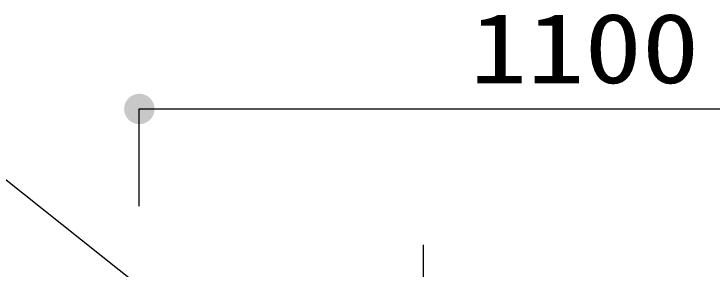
# Model space of a CAD drawing. Units: millimetres, scale not verified. Extents: x -24028 to 8910, y -6308 to 6308.
# Drawn here: x 829 to 1690, y 5179 to 5494 of the extents above; entities that cross this region are included whole.
import ezdxf
from ezdxf.enums import TextEntityAlignment as Align

# ---------------------------------------------------------------- set-up
doc = ezdxf.new("R2010")
doc.units = ezdxf.units.MM
doc.header["$LTSCALE"] = 30
doc.linetypes.add('CHAIN1', pattern=[8, 5, -1, 1, -1])
for name, color, linetype, lineweight in [('0-3_製作', 3, 'Continuous', 25), ('0-6_07', 3, 'Continuous', 25), ('0-E_00クル-フ-6寸法', 132, 'Continuous', 25)]:
    doc.layers.add(name, color=color, linetype=linetype, lineweight=lineweight)
doc.styles.add('ＭＳ ゴシック', font='')
doc.styles.get('ＭＳ ゴシック').set_extended_font_data('MS Gothic')

msp = doc.modelspace()

# ---------------------------------------------------------------- linework, layer by layer
at = {"layer": '0-3_製作', "color": 4}
msp.add_line((1019.07, 5130.3), (817.88, 5290.41), dxfattribs=at)
at = {"layer": '0-6_07', "linetype": 'CHAIN1'}
msp.add_line((1334.07, 5208.92), (1334.07, 4650.37), dxfattribs=at)
at = {"layer": '0-E_00クル-フ-6寸法', "color": 4}
for p, q in [((984.07, 5256.96), (984.07, 5376.96)), ((984.07, 5376.96), (2084.07, 5376.96))]:
    msp.add_line(p, q, dxfattribs=at)
at = {"layer": '0-E_00クル-フ-6寸法'}
for points in [[(984.07, 5376.96), (970.4, 5389.8), (972.12, 5391.41)], [(984.07, 5376.96), (972.12, 5391.41), (974.02, 5392.8)], [(984.07, 5376.96), (974.02, 5392.8), (976.09, 5393.93)], [(984.07, 5376.96), (976.09, 5393.93), (978.28, 5394.8)], [(984.07, 5376.96), (978.28, 5394.8), (980.56, 5395.38)], [(984.07, 5376.96), (980.56, 5395.38), (982.89, 5395.68)], [(984.07, 5376.96), (982.89, 5395.68), (985.25, 5395.68)], [(984.07, 5376.96), (985.25, 5395.68), (987.58, 5395.38)], [(984.07, 5376.96), (987.58, 5395.38), (989.86, 5394.8)], [(984.07, 5376.96), (989.86, 5394.8), (992.05, 5393.93)], [(984.07, 5376.96), (992.05, 5393.93), (994.12, 5392.8)], [(984.07, 5376.96), (994.12, 5392.8), (996.02, 5391.41)], [(984.07, 5376.96), (996.02, 5391.41), (997.74, 5389.8)], [(984.07, 5376.96), (965.47, 5379.31), (965.91, 5381.63)], [(984.07, 5376.96), (965.91, 5381.63), (966.64, 5383.87)], [(984.07, 5376.96), (966.64, 5383.87), (967.64, 5386)], [(984.07, 5376.96), (967.64, 5386), (968.9, 5387.99)], [(984.07, 5376.96), (968.9, 5387.99), (970.4, 5389.8)], [(984.07, 5376.96), (997.74, 5389.8), (999.24, 5387.99)], [(984.07, 5376.96), (999.24, 5387.99), (1000.5, 5386)], [(984.07, 5376.96), (1000.5, 5386), (1001.5, 5383.87)], [(984.07, 5376.96), (1001.5, 5383.87), (1002.23, 5381.63)], [(984.07, 5376.96), (1002.23, 5381.63), (1002.67, 5379.31)], [(984.07, 5376.96), (965.32, 5376.96), (965.47, 5379.31)], [(984.07, 5376.96), (965.47, 5374.61), (965.32, 5376.96)], [(984.07, 5376.96), (965.91, 5372.3), (965.47, 5374.61)], [(984.07, 5376.96), (966.64, 5370.06), (965.91, 5372.3)], [(984.07, 5376.96), (967.64, 5367.93), (966.64, 5370.06)], [(984.07, 5376.96), (968.9, 5365.94), (967.64, 5367.93)], [(984.07, 5376.96), (970.4, 5364.13), (968.9, 5365.94)], [(984.07, 5376.96), (972.12, 5362.52), (970.4, 5364.13)], [(984.07, 5376.96), (974.02, 5361.13), (972.12, 5362.52)], [(984.07, 5376.96), (976.09, 5360), (974.02, 5361.13)], [(984.07, 5376.96), (978.28, 5359.13), (976.09, 5360)], [(984.07, 5376.96), (980.56, 5358.55), (978.28, 5359.13)], [(984.07, 5376.96), (982.89, 5358.25), (980.56, 5358.55)], [(984.07, 5376.96), (985.25, 5358.25), (982.89, 5358.25)], [(984.07, 5376.96), (1002.67, 5379.31), (1002.82, 5376.96)], [(984.07, 5376.96), (987.58, 5358.55), (985.25, 5358.25)], [(984.07, 5376.96), (989.86, 5359.13), (987.58, 5358.55)], [(984.07, 5376.96), (992.05, 5360), (989.86, 5359.13)], [(984.07, 5376.96), (994.12, 5361.13), (992.05, 5360)], [(984.07, 5376.96), (996.02, 5362.52), (994.12, 5361.13)], [(984.07, 5376.96), (997.74, 5364.13), (996.02, 5362.52)], [(984.07, 5376.96), (999.24, 5365.94), (997.74, 5364.13)], [(984.07, 5376.96), (1000.5, 5367.93), (999.24, 5365.94)], [(984.07, 5376.96), (1001.5, 5370.06), (1000.5, 5367.93)], [(984.07, 5376.96), (1002.23, 5372.3), (1001.5, 5370.06)], [(984.07, 5376.96), (1002.67, 5374.61), (1002.23, 5372.3)], [(984.07, 5376.96), (1002.82, 5376.96), (1002.67, 5374.61)]]:
    msp.add_solid(points, dxfattribs=at)

# ---------------------------------------------------------------- texts
at = {"layer": '0-E_00クル-フ-6寸法', "color": 3, "style": 'ＭＳ ゴシック', "width": 1.2}
msp.add_text('1100', height=86.66, dxfattribs=at).set_placement((1391.78, 5382.81), align=Align.BOTTOM_LEFT)

doc.saveas('drawing.dxf')
